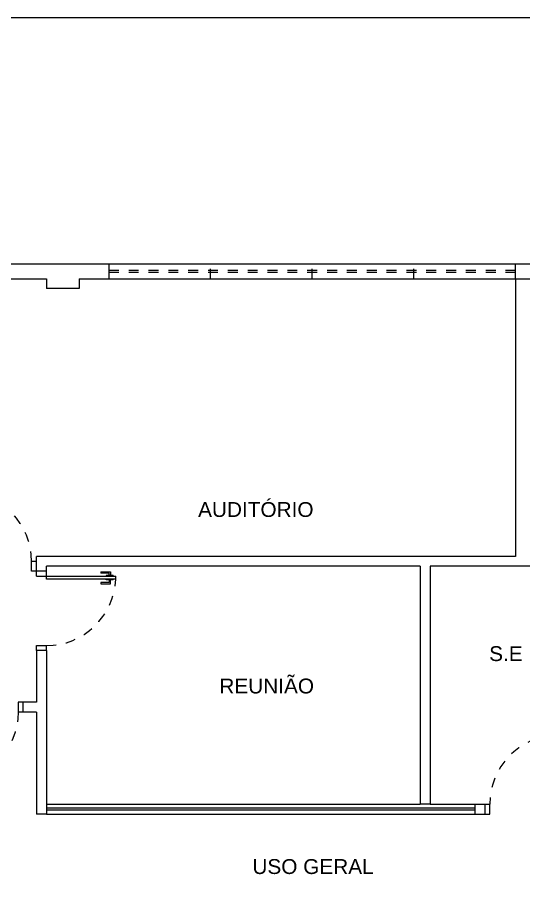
# Model space of a CAD drawing. Header units: millimetres. Extents: x 7034 to 7235, y -465 to -380.
# Drawn here: x 7156.78 to 7161.88, y -429.92 to -421.16 of the extents above; entities that cross this region are included whole.
import ezdxf

# ---------------------------------------------------------------- set-up
doc = ezdxf.new("R2010")
doc.units = ezdxf.units.MM
doc.header["$LTSCALE"] = 0.005
doc.linetypes.add('CONTINUO', pattern=[0])
doc.linetypes.add('DASHED', pattern=[19.05, 12.7, -6.35])
doc.layers.get('0').update_dxf_attribs({"linetype": 'CONTINUO'})
for name, color, linetype in [('- COTAS', 12, 'Continuous'), ('ARQ-PEITORIAL', 4, 'Continuous'), ('ARQ_ALVENARIA', 6, 'Continuous'), ('ARQ_ESQUADRIA', 5, 'Continuous'), ('ARQ_JANELAALTA', 150, 'DASHED'), ('ARQ_TXT_AMBIENTE', 3, 'Continuous'), ('JANELA', 10, 'Continuous'), ('NN_PISO', 8, 'Continuous')]:
    doc.layers.add(name, color=color, linetype=linetype)
doc.styles.get("Standard").update_dxf_attribs({"font": 'arial.ttf'})

# ---------------------------------------------------------------- blocks, each defined once
blk = doc.blocks.new('A$C133811AD')
at = {"layer": 'ARQ_ESQUADRIA'}
for p, q in [((0.6553, 1.3467), (0.6943, 1.3467)), ((0.6553, 1.2487), (0.6553, 1.3467)), ((0.6943, 1.3327), (0.6693, 1.3327)), ((0.6693, 1.3327), (0.6693, 1.2627)), ((0.6943, 1.3747), (0.6943, 1.3047)), ((0.6943, 1.3747), (0.7013, 1.3747)), ((0.7313, 1.4007), (0.7013, 1.4007)), ((0.7013, 0.7007), (0.7013, 1.4007)), ((0.7313, 1.4007), (0.7313, 0.7007)), ((0.7383, 1.3747), (0.7313, 1.3747)), ((0.7383, 1.3747), (0.7383, 1.3047)), ((0.7773, 1.3467), (0.7383, 1.3467)), ((0.7383, 1.3327), (0.7633, 1.3327)), ((0.7633, 1.3327), (0.7633, 1.2627)), ((0.7773, 1.2487), (0.7773, 1.3467)), ((0.6553, 1.2487), (0.6693, 1.2487)), ((0.6693, 1.2627), (0.6693, 1.2627)), ((0.6693, 1.2627), (0.6693, 1.2487)), ((0.6943, 1.3047), (0.7013, 1.3047)), ((0.7383, 1.3047), (0.7313, 1.3047)), ((0.7633, 1.2627), (0.7633, 1.2487)), ((0.7633, 1.2627), (0.7633, 1.2627)), ((0.7633, 1.2487), (0.7773, 1.2487)), ((0.7013, 0.7007), (0.6513, 0.7007)), ((0.7013, 0.6007), (0.7013, 0.7007)), ((0.7313, 0.7007), (0.7013, 0.7007)), ((1.4013, 0.6007), (1.4013, 0.7007)), ((1.4513, 0.7007), (1.4013, 0.7007)), ((0.7013, 0.6007), (0.6513, 0.6007)), ((1.4513, 0.6007), (1.4013, 0.6007))]:
    blk.add_line(p, q, dxfattribs=at)
at = {"layer": 'ARQ_JANELAALTA'}
blk.add_arc((0.7007, 0.7007), 0.7007, 0, 87.4911, dxfattribs=at)
blk = doc.blocks.new('A$C686A6CA0')
at = {"layer": 'ARQ-PEITORIAL'}
for p, q in [((-0.1, 2.53), (-0.1, 2.48)), ((-0.1, 2.48), (0, 2.48)), ((0, 2.53), (0, 2.48))]:
    blk.add_line(p, q, dxfattribs=at)
at = {"layer": 'ARQ_ESQUADRIA'}
for p, q in [((-1.55, 3.33), (-1.52, 3.33)), ((-1.55, 3.33), (-1.55, 2.63)), ((-1.52, 2.63), (-1.52, 3.33)), ((-1.19, 3.33), (-1.22, 3.33)), ((-1.22, 2.63), (-1.22, 3.33)), ((-1.19, 3.33), (-1.19, 2.63)), ((-1.596, 3.2761), (-1.557, 3.2761)), ((-1.596, 3.1781), (-1.596, 3.2761)), ((-1.582, 3.2621), (-1.582, 3.1921)), ((-1.557, 3.2621), (-1.582, 3.2621)), ((-1.557, 3.3041), (-1.55, 3.3041)), ((-1.557, 3.3041), (-1.557, 3.2341)), ((-1.513, 3.3041), (-1.52, 3.3041)), ((-1.513, 3.3041), (-1.513, 3.2341)), ((-1.474, 3.2761), (-1.513, 3.2761)), ((-1.513, 3.2621), (-1.488, 3.2621)), ((-1.488, 3.2621), (-1.488, 3.1921)), ((-1.474, 3.1781), (-1.474, 3.2761)), ((-1.266, 3.2761), (-1.227, 3.2761)), ((-1.266, 3.1781), (-1.266, 3.2761)), ((-1.227, 3.2621), (-1.252, 3.2621)), ((-1.252, 3.2621), (-1.252, 3.1921)), ((-1.227, 3.3041), (-1.227, 3.2341)), ((-1.227, 3.3041), (-1.22, 3.3041)), ((-1.183, 3.3041), (-1.19, 3.3041)), ((-1.183, 3.3041), (-1.183, 3.2341)), ((-1.144, 3.2761), (-1.183, 3.2761)), ((-1.183, 3.2621), (-1.158, 3.2621)), ((-1.158, 3.2621), (-1.158, 3.1921)), ((-1.144, 3.1781), (-1.144, 3.2761)), ((-1.582, 3.1781), (-1.596, 3.1781)), ((-1.582, 3.1921), (-1.582, 3.1781)), ((-1.582, 3.1921), (-1.582, 3.1921)), ((-1.557, 3.2341), (-1.55, 3.2341)), ((-1.513, 3.2341), (-1.52, 3.2341)), ((-1.488, 3.1921), (-1.488, 3.1921)), ((-1.488, 3.1921), (-1.488, 3.1781)), ((-1.474, 3.1781), (-1.488, 3.1781)), ((-1.266, 3.1781), (-1.252, 3.1781)), ((-1.252, 3.1921), (-1.252, 3.1921)), ((-1.252, 3.1921), (-1.252, 3.1781)), ((-1.227, 3.2341), (-1.22, 3.2341)), ((-1.183, 3.2341), (-1.19, 3.2341)), ((-1.158, 3.1921), (-1.158, 3.1781)), ((-1.158, 3.1921), (-1.158, 3.1921)), ((-1.158, 3.1781), (-1.144, 3.1781)), ((-2.27, 2.63), (-2.22, 2.63)), ((-2.27, 2.63), (-2.22, 2.63)), ((-2.22, 2.53), (-2.22, 2.63)), ((-2.22, 2.53), (-2.22, 2.63)), ((-1.55, 2.63), (-1.52, 2.63)), ((-1.52, 2.53), (-1.52, 2.63)), ((-1.52, 2.63), (-1.47, 2.63)), ((-1.22, 2.63), (-1.27, 2.63)), ((-1.22, 2.53), (-1.22, 2.63)), ((-1.19, 2.63), (-1.22, 2.63)), ((-0.52, 2.53), (-0.52, 2.63)), ((-0.47, 2.63), (-0.52, 2.63)), ((-0.47, 2.59), (-0.1, 2.59)), ((-0.47, 2.57), (-0.1, 2.57)), ((-2.27, 2.53), (-2.22, 2.53)), ((-2.27, 2.53), (-2.22, 2.53)), ((-1.52, 2.53), (-1.47, 2.53)), ((-1.22, 2.53), (-1.27, 2.53)), ((-0.47, 2.53), (-0.52, 2.53)), ((-0.1, 2.43), (-0.1, 2.48)), ((-0.1, 2.43), (-0.1, 2.48)), ((-0.06, 2.53), (-0.06, 2.48)), ((-0.04, 2.53), (-0.04, 2.48)), ((0, 2.43), (0, 2.48)), ((0, 2.43), (0, 2.48)), ((0.5481, 2.476), (0.6461, 2.476)), ((0.5481, 2.476), (0.5481, 2.462)), ((0.5621, 2.462), (0.5481, 2.462)), ((0.6321, 2.462), (0.5621, 2.462)), ((0.5621, 2.462), (0.5621, 2.462)), ((0.6321, 2.437), (0.6321, 2.462)), ((0.6461, 2.476), (0.6461, 2.437)), ((-0.1, 2.43), (0, 2.43)), ((-0.1, 2.43), (0, 2.43)), ((0, 2.43), (0.7, 2.43)), ((0, 2.4), (0, 2.43)), ((0.7, 2.4), (0, 2.4)), ((0.5481, 2.368), (0.5481, 2.354)), ((0.5621, 2.368), (0.5481, 2.368)), ((0.5621, 2.368), (0.5621, 2.368)), ((0.6321, 2.368), (0.5621, 2.368)), ((0.6741, 2.437), (0.6041, 2.437)), ((0.6041, 2.437), (0.6041, 2.43)), ((0.6041, 2.393), (0.6041, 2.4)), ((0.6741, 2.393), (0.6041, 2.393)), ((0.6321, 2.393), (0.6321, 2.368)), ((0.6461, 2.354), (0.6461, 2.393)), ((0.6741, 2.437), (0.6741, 2.43)), ((0.6741, 2.393), (0.6741, 2.4)), ((0.7, 2.4), (0.7, 2.43)), ((0.5481, 2.354), (0.6461, 2.354)), ((-0.1, 1.73), (0, 1.73)), ((-0.1, 1.68), (-0.1, 1.73)), ((0, 1.68), (-0.1, 1.68)), ((-0.06, 1.68), (-0.06, 0.1)), ((-0.04, 1.68), (-0.04, 0.1)), ((0, 1.68), (0, 1.73))]:
    blk.add_line(p, q, dxfattribs=at)
at = {"layer": 'ARQ_JANELAALTA'}
for centre, start, end in [((-1.5193, 2.63), 92.5089, 180), ((-1.2207, 2.63), 0, 87.4911), ((0, 2.4307), 270, 357.4911)]:
    blk.add_arc(centre, 0.7007, start, end, dxfattribs=at)
at = {"layer": 'JANELA'}
for p, q in [((-1.32, 2.63), (-1.42, 2.63)), ((-0.47, 2.63), (-0.47, 2.53)), ((-0.1, 2.63), (-0.47, 2.63)), ((-1.32, 2.53), (-1.42, 2.53)), ((-0.1, 2.53), (-0.47, 2.53)), ((-0.1, 2.53), (-0.1, 2.48)), ((-0.1, 2.48), (0, 2.48)), ((0, 2.48), (0, 2.53)), ((-0.1, 1.68), (-0.1, 0.1)), ((0, 1.68), (0, 0.1))]:
    blk.add_line(p, q, dxfattribs=at)
for points in [[(-1.47, 2.63), (-1.42, 2.63), (-1.42, 2.53), (-1.47, 2.53)], [(-1.32, 2.63), (-1.27, 2.63), (-1.27, 2.53), (-1.32, 2.53)], [(0, 2.53), (-0.1, 2.53), (-0.1, 2.63), (0, 2.63)]]:
    blk.add_lwpolyline(points, close=True, dxfattribs=at)
blk = doc.blocks.new('A$C695A1161')
at = {"layer": 'NN_PISO'}
blk.add_blockref('A$C686A6CA0', (2.82, -2.53), dxfattribs=at)

msp = doc.modelspace()

# ---------------------------------------------------------------- linework, layer by layer
msp.add_lwpolyline([(7168.8766, -421.1631), (7168.8766, -436.0131), (7147.8766, -436.0131), (7147.8766, -421.1631)], close=True)
at = {"layer": 'ARQ-PEITORIAL'}
for p, q in [((7161.7992, -423.7986), (7161.7992, -426.5986)), ((7161.7992, -426.5986), (7156.9692, -426.5986)), ((7156.9692, -426.7486), (7156.9692, -426.5986)), ((7160.8392, -426.6986), (7157.0692, -426.6986)), ((7157.0692, -426.7486), (7157.0692, -426.6986)), ((7160.8392, -426.6986), (7160.8392, -429.0986)), ((7160.9392, -426.6986), (7160.9392, -429.0986)), ((7162.3392, -426.6986), (7160.9392, -426.6986)), ((7157.0692, -426.7486), (7156.9692, -426.7486)), ((7156.9692, -427.5486), (7156.9692, -428.0686)), ((7157.0692, -427.5486), (7156.9692, -427.5486)), ((7157.0692, -427.5486), (7157.0692, -429.1986)), ((7156.9692, -428.0686), (7156.8342, -428.0686)), ((7156.9692, -428.1686), (7156.9692, -429.1986)), ((7160.9392, -429.0986), (7160.8392, -429.0986)), ((7157.0692, -429.1986), (7156.9692, -429.1986))]:
    msp.add_line(p, q, dxfattribs=at)
for points in [[(7156.8342, -428.1686), (7156.8342, -428.0686)], [(7156.9692, -428.1686), (7156.9692, -428.1686), (7156.8342, -428.1686)]]:
    msp.add_lwpolyline(points, dxfattribs=at)
at = {"layer": 'ARQ_ALVENARIA'}
for p, q in [((7151.2892, -423.6486), (7167.5192, -423.6486)), ((7157.6992, -423.6486), (7157.6992, -423.7986)), ((7161.7992, -423.7986), (7161.7992, -423.6486)), ((7152.1492, -423.7986), (7157.0692, -423.7986)), ((7157.0692, -423.7986), (7157.0692, -423.8986)), ((7157.3992, -423.7986), (7157.6992, -423.7986)), ((7157.3992, -423.7986), (7157.3992, -423.8986)), ((7157.6992, -423.7986), (7161.7992, -423.7986)), ((7161.7992, -423.7986), (7162.0992, -423.7986)), ((7157.3992, -423.8986), (7157.0692, -423.8986))]:
    msp.add_line(p, q, dxfattribs=at)
at = {"layer": 'ARQ_ESQUADRIA'}
for p, q in [((7156.9192, -426.7486), (7156.9192, -426.6486)), ((7156.9692, -426.6486), (7156.9192, -426.6486)), ((7156.9692, -426.7486), (7156.9192, -426.7486)), ((7156.9692, -426.7986), (7156.9692, -426.7486)), ((7156.9692, -426.7986), (7157.0692, -426.7986)), ((7157.0692, -426.7986), (7157.0692, -426.7486)), ((7157.0692, -426.7986), (7157.7692, -426.7986)), ((7157.0692, -426.8286), (7157.0692, -426.7986)), ((7157.7692, -426.8286), (7157.0692, -426.8286)), ((7157.6173, -426.7526), (7157.7153, -426.7526)), ((7157.6173, -426.7526), (7157.6173, -426.7666)), ((7157.6313, -426.7666), (7157.6173, -426.7666)), ((7157.7013, -426.7666), (7157.6313, -426.7666)), ((7157.7433, -426.7916), (7157.6733, -426.7916)), ((7157.6733, -426.7916), (7157.6733, -426.7986)), ((7157.6733, -426.8356), (7157.6733, -426.8286)), ((7157.7013, -426.7916), (7157.7013, -426.7666)), ((7157.7153, -426.7526), (7157.7153, -426.7916)), ((7157.7433, -426.7916), (7157.7433, -426.7986)), ((7157.7433, -426.8356), (7157.7433, -426.8286)), ((7157.7692, -426.8286), (7157.7692, -426.7986)), ((7157.6173, -426.8606), (7157.6173, -426.8746)), ((7157.6313, -426.8606), (7157.6173, -426.8606)), ((7157.6173, -426.8746), (7157.7153, -426.8746)), ((7157.7013, -426.8606), (7157.6313, -426.8606)), ((7157.7433, -426.8356), (7157.6733, -426.8356)), ((7157.7013, -426.8356), (7157.7013, -426.8606)), ((7157.7153, -426.8746), (7157.7153, -426.8356)), ((7156.9692, -427.4986), (7157.0692, -427.4986)), ((7156.9692, -427.5486), (7156.9692, -427.4986)), ((7157.0692, -427.5486), (7157.0692, -427.4986)), ((7156.7842, -428.0686), (7156.7842, -428.1686)), ((7156.8342, -428.0686), (7156.7842, -428.0686)), ((7156.8342, -428.1686), (7156.7842, -428.1686)), ((7161.3925, -429.1386), (7157.0692, -429.1386)), ((7161.3925, -429.1586), (7157.0692, -429.1586))]:
    msp.add_line(p, q, dxfattribs=at)
at = {"layer": 'ARQ_JANELAALTA', "ltscale": 0.5}
for p, q in [((7158.7242, -423.7986), (7158.7242, -423.6486)), ((7159.7492, -423.7986), (7159.7492, -423.6486)), ((7160.7742, -423.7986), (7160.7742, -423.6486)), ((7157.6992, -423.7136), (7161.7992, -423.7136)), ((7157.6992, -423.7336), (7161.7992, -423.7336))]:
    msp.add_line(p, q, dxfattribs=at)
at = {"layer": 'ARQ_JANELAALTA'}
for centre, start, end in [((7156.2186, -426.6486), 0, 87.4911), ((7157.0692, -426.7979), 270, 357.4911)]:
    msp.add_arc(centre, 0.7007, start, end, dxfattribs=at)
at = {"layer": 'ARQ_JANELAALTA', "ltscale": 0.5}
for p in [(7158.7242, -423.7986), (7159.7492, -423.7986), (7160.7742, -423.7986)]:
    msp.add_point(p, dxfattribs=at)
at = {"layer": 'JANELA'}
for p, q in [((7157.0692, -429.0986), (7160.8392, -429.0986)), ((7160.9392, -429.0986), (7161.3925, -429.0986)), ((7161.3892, -429.0986), (7161.3892, -429.1986)), ((7161.3892, -429.0986), (7161.4892, -429.0986)), ((7161.4892, -429.0986), (7161.4892, -429.1986)), ((7157.0692, -429.1986), (7161.3892, -429.1986)), ((7161.3892, -429.1986), (7161.4892, -429.1986))]:
    msp.add_line(p, q, dxfattribs=at)

# ---------------------------------------------------------------- block references
at = {"layer": '- COTAS', "xscale": -1, "rotation": 180}
msp.add_blockref('A$C133811AD', (7155.3829, -427.4679), dxfattribs=at)
at = {"layer": 'NN_PISO'}
msp.add_blockref('A$C695A1161', (7160.9392, -429.1986), dxfattribs=at)

# ---------------------------------------------------------------- texts
at = {"layer": 'ARQ_TXT_AMBIENTE', "char_height": 0.15, "attachment_point": 1}
for s, width, insert in [('\\pi0.66943;    AUDITÓRIO ', 2.72651, (7157.6964, -426.0509)), (' S.E', 1.652661, (7161.4751, -427.5041)), ('\\pi0.50039; USO GERAL', 2.27425, (7158.5876, -429.6512))]:
    msp.add_mtext_dynamic_manual_height_columns(s, width=width, gutter_width=12.5, heights=[0], dxfattribs=dict(at, insert=insert))
at = {"layer": 'ARQ_TXT_AMBIENTE'}
note = msp.add_mtext_dynamic_manual_height_columns('\\pi0.77415;    REUNIÃO\\P\\pi1.36325;', width=2.72651, gutter_width=0, heights=[0.1854, 0], dxfattribs=dict(at, insert=(7157.8061, -427.8307), char_height=0.15, attachment_point=1))
for column, words in zip(note.columns.linked_columns, ['\\pi1.36325;']):
    column.text = words

doc.saveas('drawing.dxf')
